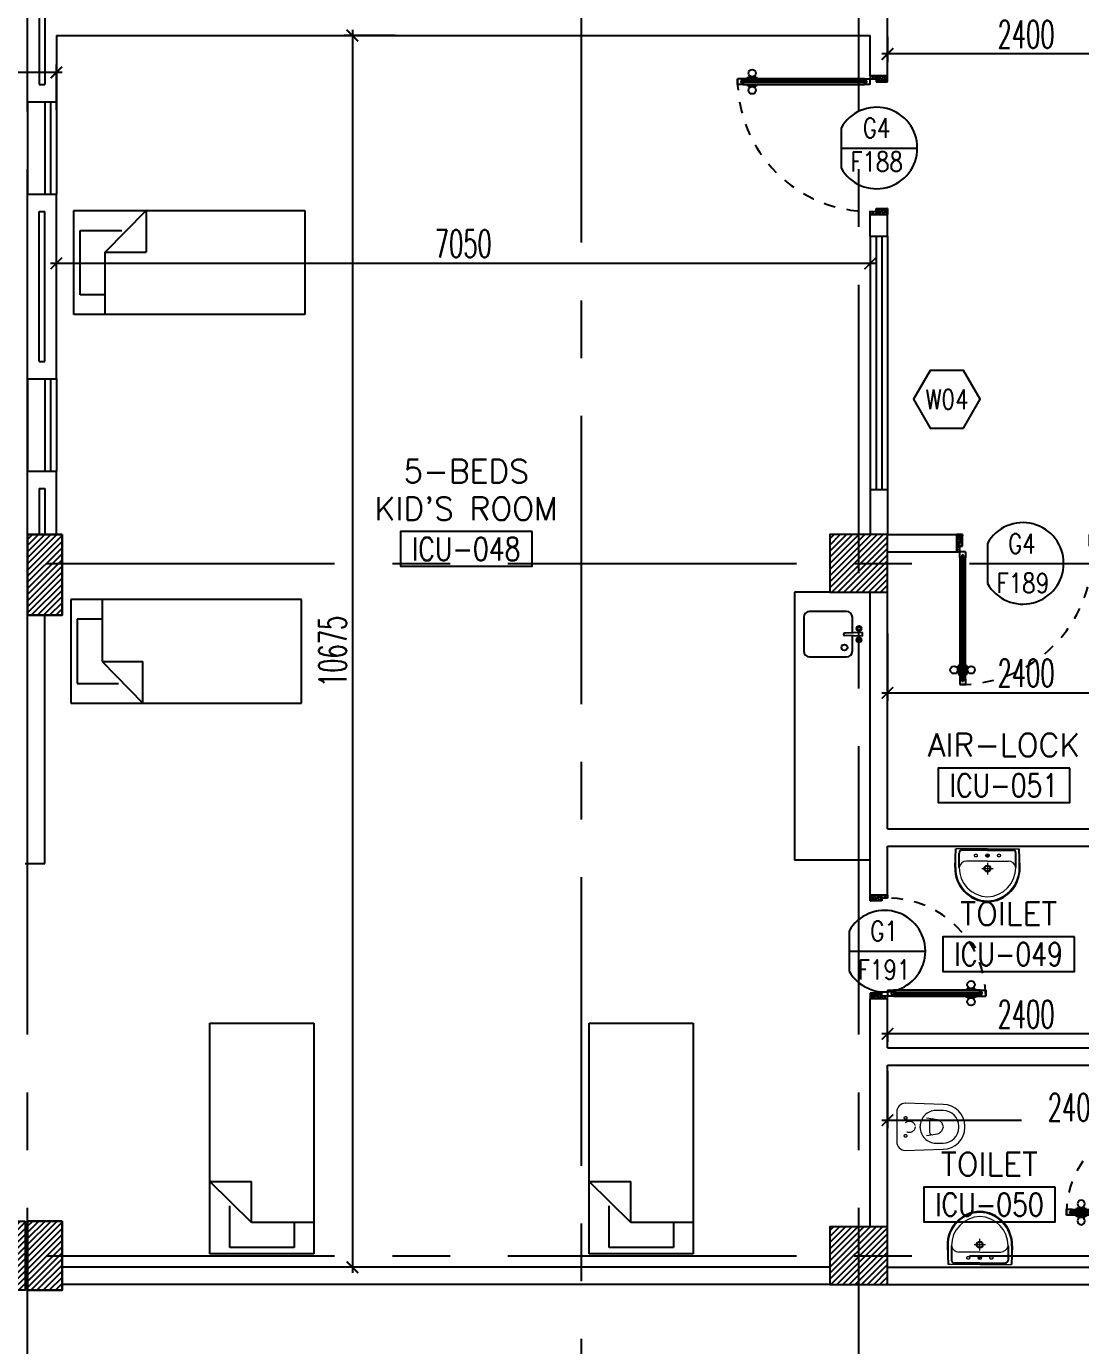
# Model space of a CAD drawing. Extents: x 275967.8 to 276060, y 57291.9 to 57371.4.
# Drawn here: x 276020.37 to 276029.5, y 57329.2 to 57340.64 of the extents above; entities that cross this region are included whole.
import ezdxf
from ezdxf.enums import TextEntityAlignment as Align

# ---------------------------------------------------------------- set-up
doc = ezdxf.new("R2010")
doc.units = 0
doc.header["$MEASUREMENT"] = 0
doc.header["$PDMODE"] = 34
for name, pattern in [('CENTERX2', [4, 2.5, -0.5, 0.5, -0.5]), ('DASHED', [0.75, 0.5, -0.25]), ('HIDDEN', [0.375, 0.25, -0.125]), ('HIDDEN2', [0.1875, 0.125, -0.0625])]:
    doc.linetypes.add(name, pattern=pattern)
doc.layers.get('0').update_dxf_attribs({"linetype": 'CONTINUOUS'})
doc.layers.get('DEFPOINTS').update_dxf_attribs({"linetype": 'CONTINUOUS'})
for name, color, linetype in [('AXES', 11, 'CENTERX2'), ('COL', 5, 'CONTINUOUS'), ('DIM', 4, 'CONTINUOUS'), ('DOOR', 7, 'CONTINUOUS'), ('DOOR-CR', 2, 'CONTINUOUS'), ('DOOR-NO', 3, 'CONTINUOUS'), ('FIX', 3, 'CONTINUOUS'), ('FUR', 4, 'CONTINUOUS'), ('HAT', 8, 'CONTINUOUS'), ('INSUL', 4, 'CONTINUOUS'), ('NON-MEDICAL', 3, 'CONTINUOUS'), ('RM-BOX', 4, 'CONTINUOUS'), ('RM-NAME', 2, 'CONTINUOUS'), ('RM-NO', 2, 'CONTINUOUS'), ('WALL', 2, 'CONTINUOUS'), ('WIN', 3, 'CONTINUOUS'), ('WIN-BOX', 4, 'CONTINUOUS'), ('WIN-NO', 5, 'CONTINUOUS')]:
    doc.layers.add(name, color=color, linetype=linetype)
doc.styles.add('ROMANS', font='ROMANS.shx', dxfattribs={"width": 0.6})
doc.dimstyles.new('STANDARD in', dxfattribs={"dimtxt": 0.24, "dimasz": 0.1, "dimexe": 0.07, "dimexo": 0.05, "dimgap": 0.05, "dimtad": 1, "dimdec": 0, "dimlfac": 1000, "dimzin": 0, "dimdsep": 46, "dimtxsty": 'ROMANS', "dimblk": 'ARCHTICK', "dimcen": 0.05, "dimdle": 0.05, "dimclrd": 4, "dimclre": 4, "dimclrt": 2, "dimadec": 0, "dimazin": 0, "dimtfac": 1, "dimtdec": 0, "dimtmove": 2, "dimatfit": 3, "dimfxl": 0, "dimtolj": 1, "dimtzin": 0, "dimarcsym": 0})

# ---------------------------------------------------------------- blocks, each defined once
blk = doc.blocks.new('*X50')
at = {"color": 0}
for p, q in [((73379, 149535), (73834, 149990)), ((73379, 149588), (73781, 149990)), ((73379, 149641), (73728, 149990)), ((73379, 149694), (73675, 149990)), ((73379, 149747), (73622, 149990)), ((73379, 149800), (73569, 149990)), ((73379, 149853), (73516, 149990)), ((73379, 149906), (73463, 149990)), ((73379, 149959), (73410, 149990)), ((73387, 149490), (73879, 149982)), ((73440, 149490), (73879, 149929)), ((73493, 149490), (73879, 149876)), ((73546, 149490), (73879, 149822)), ((73599, 149490), (73879, 149769)), ((73653, 149490), (73879, 149716)), ((73706, 149490), (73879, 149663)), ((73759, 149490), (73879, 149610)), ((73812, 149490), (73879, 149557)), ((73865, 149490), (73879, 149504))]:
    blk.add_line(p, q, dxfattribs=at)
blk = doc.blocks.new('*X47')
at = {"color": 0}
for p, q in [((73379, 155527), (73842, 155990)), ((73379, 155580), (73789, 155990)), ((73379, 155633), (73736, 155990)), ((73379, 155686), (73683, 155990)), ((73379, 155739), (73629, 155990)), ((73379, 155793), (73576, 155990)), ((73379, 155846), (73523, 155990)), ((73379, 155899), (73470, 155990)), ((73379, 155952), (73417, 155990)), ((73395, 155490), (73879, 155974)), ((73448, 155490), (73879, 155921)), ((73501, 155490), (73879, 155868)), ((73554, 155490), (73879, 155815)), ((73607, 155490), (73879, 155762)), ((73660, 155490), (73879, 155709)), ((73713, 155490), (73879, 155656)), ((73766, 155490), (73879, 155603)), ((73819, 155490), (73879, 155550)), ((73872, 155490), (73879, 155497))]:
    blk.add_line(p, q, dxfattribs=at)
blk = doc.blocks.new('COL50')
at = {"layer": 'COL'}
blk.add_lwpolyline([(-250, 250), (-250, -250), (250, -250), (250, 250)], close=True, dxfattribs=at)
blk = doc.blocks.new('WW1')
at = {"layer": 'WIN-BOX'}
blk.add_lwpolyline([(144, -250), (289, 0), (144, 250), (-144, 250), (-289, 0), (-144, -250)], close=True, dxfattribs=at)
at = {"layer": 'WIN-NO', "style": 'ROMANS', "width": 0.8}
blk.add_attdef('W00', text='', height=170, dxfattribs=at).set_placement((0, 0), align=Align.MIDDLE)
blk = doc.blocks.new('DD1')
at = {"layer": 'DOOR-CR'}
blk.add_line((-308, 0), (353, 0), dxfattribs=at)
blk.add_lwpolyline([(-308, -173, 3.820224), (-308, 173)], format="xyb", close=True, dxfattribs=at)
at = {"layer": 'DOOR-NO', "color": 255, "style": 'ROMANS', "width": 0.8}
for tag, p in [('G', (0, 184)), ('000', (0, -141))]:
    blk.add_attdef(tag, text='', height=204, dxfattribs=at).set_placement(p, align=Align.MIDDLE)
blk = doc.blocks.new('RM1')
at = {"layer": 'RM-BOX'}
blk.add_lwpolyline([(570, -200), (-570, -200), (-570, -500), (570, -500)], close=True, dxfattribs=at)
at = {"layer": 'RM-NAME', "style": 'ROMANS'}
for tag, p in [('ROOMNAME1', (0, 324)), ('ROOMNAME2', (0, 0))]:
    blk.add_attdef(tag, text='', height=200, dxfattribs=at).set_placement(p, align=Align.MIDDLE)
at = {"layer": 'RM-NO', "style": 'ROMANS', "width": 0.8}
blk.add_attdef('ROOMNO', text='', height=200, dxfattribs=at).set_placement((0, -350), align=Align.MIDDLE)
blk = doc.blocks.new('DOOR100')
at = {"layer": 'DOOR', "color": 0, "linetype": 'ByBlock'}
for p, q in [((-25, 1300), (-75, 1300)), ((-75, 1300), (-25, 1300)), ((-75, 1250), (-75, 1300)), ((-42, 1270), (-58, 1270)), ((-58, 1250), (-58, 1270)), ((-42, 1250), (-42, 1270)), ((-25, 1250), (-25, 1300)), ((-82, 1205), (-91, 1205)), ((-91, 1205), (-91, 1140)), ((-75, 1218), (-82, 1218)), ((-82, 1128), (-82, 1218)), ((-82, 1205), (-82, 1140)), ((-58, 1250), (-75, 1250)), ((-25, 1250), (-42, 1250)), ((-25, 1218), (-18, 1218)), ((-18, 1128), (-18, 1218)), ((-18, 1205), (-9, 1205)), ((-18, 1205), (-18, 1140)), ((-9, 1205), (-9, 1140)), ((-82, 1140), (-91, 1140)), ((-75, 1128), (-82, 1128)), ((-25, 1128), (-18, 1128)), ((-18, 1140), (-9, 1140)), ((-1200, 0), (-1200, 150)), ((-1200, 150), (-1175, 150)), ((-1200, 150), (-1200, 0)), ((-1175, 150), (-1175, 100)), ((-75, 200), (-58, 200)), ((-75, 150), (-75, 200)), ((-75, 150), (-25, 150)), ((-58, 200), (-58, 180)), ((-58, 180), (-42, 180)), ((-42, 200), (-25, 200)), ((-42, 180), (-42, 200)), ((-25, 200), (-25, 150)), ((0, 150), (-25, 150)), ((-25, 150), (-25, 100)), ((0, 150), (0, 0)), ((-1150, 0), (-1200, 0)), ((-1175, 100), (-1150, 100)), ((-1150, 100), (-1150, 0)), ((-50, 100), (-50, 0)), ((-25, 100), (-50, 100)), ((-50, 0), (0, 0))]:
    blk.add_line(p, q, dxfattribs=at)
at = {"layer": 'DOOR', "linetype": 'ByBlock'}
for p, q in [((-75, 1250), (-75, 200)), ((-58, 200), (-58, 1250)), ((-42, 200), (-42, 1250)), ((-25, 200), (-25, 1250)), ((0, 0), (0, 150))]:
    blk.add_line(p, q, dxfattribs=at)
at = {"layer": 'DOOR', "color": 9, "linetype": 'ByBlock'}
for p, q in [((-1150, 0), (-1200, 114)), ((-1150, 0), (-1200, 40)), ((-1150, 0), (-1163, 100)), ((-50, 0), (0, 114)), ((-50, 0), (-37, 100)), ((-50, 0), (0, 40))]:
    blk.add_line(p, q, dxfattribs=at)
at = {"layer": 'DOOR', "color": 0, "linetype": 'ByBlock'}
for centre in [(-124, 1173), (24, 1173)]:
    blk.add_circle(centre, 32.4, dxfattribs=at)
at = {"layer": 'DOOR', "linetype": 'HIDDEN', "ltscale": 0.5}
blk.add_arc((-25, 150), 1150, 90, 180.0001, dxfattribs=at)
at = {"layer": 'DOOR', "color": 9, "linetype": 'ByBlock'}
for centre, radius, start, end in [((-1150, 0), 154, 103.7142, 108.8947), ((-1150, 0), 134, 100.72, 111.8402), ((-50, 0), 134, 68.1598, 79.28), ((-50, 0), 154, 71.1053, 76.2858), ((-1150, 0), 94.4, 90, 121.9818), ((-1150, 0), 74.4, 90, 132.2236), ((-1150, 0), 54.4, 90, 156.7926), ((-1150, 0), 34.4, 90, 180), ((-1150, 0), 14.4, 90, 180), ((-50, 0), 94.4, 58.0182, 90), ((-50, 0), 74.4, 47.7764, 90), ((-50, 0), 54.4, 23.2074, 90), ((-50, 0), 34.4, 0, 90), ((-50, 0), 14.4, 0, 90), ((-50, 0), 114, 64.0838, 77.3774)]:
    blk.add_arc(centre, radius, start, end, dxfattribs=at)
blk = doc.blocks.new('DOOR90')
at = {"layer": 'DOOR', "color": 0, "linetype": 'ByBlock'}
for p, q in [((-150, 0), (-150, -25)), ((-150, 0), (0, 0)), ((0, -50), (0, 0)), ((-1000, -25), (-1000, -75)), ((-1000, -75), (-1000, -25)), ((-950, -25), (-1000, -25)), ((-950, -75), (-1000, -75)), ((-970, -42), (-970, -58)), ((-950, -42), (-970, -42)), ((-950, -58), (-970, -58)), ((-950, -25), (-950, -42)), ((-950, -58), (-950, -75)), ((-918, -25), (-918, -18)), ((-828, -18), (-918, -18)), ((-918, -75), (-918, -82)), ((-828, -82), (-918, -82)), ((-905, -18), (-905, -9)), ((-905, -9), (-840, -9)), ((-905, -18), (-840, -18)), ((-905, -82), (-905, -91)), ((-905, -82), (-840, -82)), ((-905, -91), (-840, -91)), ((-840, -18), (-840, -9)), ((-840, -82), (-840, -91)), ((-828, -25), (-828, -18)), ((-828, -75), (-828, -82)), ((-200, -42), (-200, -25)), ((-200, -25), (-150, -25)), ((-180, -42), (-200, -42)), ((-200, -75), (-200, -58)), ((-200, -58), (-180, -58)), ((-150, -75), (-200, -75)), ((-180, -58), (-180, -42)), ((-150, -75), (-150, -25)), ((-150, -25), (-100, -25)), ((-100, -25), (-100, -50)), ((-100, -50), (0, -50)), ((-150, -900), (-150, -875)), ((-150, -875), (-100, -875)), ((0, -900), (-150, -900)), ((-150, -900), (0, -900)), ((-100, -850), (0, -850)), ((-100, -875), (-100, -850)), ((0, -850), (0, -900))]:
    blk.add_line(p, q, dxfattribs=at)
at = {"layer": 'DOOR', "color": 9, "linetype": 'ByBlock'}
for p, q in [((0, -50), (-114, 0)), ((0, -50), (-40, 0)), ((0, -50), (-100, -37)), ((0, -850), (-114, -900)), ((0, -850), (-100, -863)), ((0, -850), (-40, -900))]:
    blk.add_line(p, q, dxfattribs=at)
at = {"layer": 'DOOR', "linetype": 'ByBlock'}
for p, q in [((-200, -25), (-950, -25)), ((-200, -42), (-950, -42)), ((-200, -58), (-950, -58)), ((-950, -75), (-200, -75))]:
    blk.add_line(p, q, dxfattribs=at)
at = {"layer": 'DOOR', "color": 0, "linetype": 'ByBlock'}
for centre in [(-873, 24), (-873, -124)]:
    blk.add_circle(centre, 32.4, dxfattribs=at)
at = {"layer": 'DOOR', "color": 9, "linetype": 'ByBlock'}
for centre, radius, start, end in [((0, -50), 154, 161.1053, 166.2858), ((0, -50), 134, 158.1598, 169.28), ((0, -50), 94.4, 148.0182, 180), ((0, -50), 74.4, 137.7764, 180), ((0, -50), 114, 154.0838, 167.3774), ((0, -50), 54.4, 113.2074, 180), ((0, -50), 34.4, 90, 180), ((0, -50), 14.4, 90, 180), ((0, -850), 154, 193.7142, 198.8947), ((0, -850), 134, 190.72, 201.8402), ((0, -850), 94.4, 180, 211.9818), ((0, -850), 74.4, 180, 222.2236), ((0, -850), 54.4, 180, 246.7926), ((0, -850), 34.4, 180, 270), ((0, -850), 14.4, 180, 270)]:
    blk.add_arc(centre, radius, start, end, dxfattribs=at)
at = {"layer": 'DOOR', "linetype": 'HIDDEN', "ltscale": 0.5}
blk.add_arc((-150, -25), 850, 180, 270, dxfattribs=at)
blk = doc.blocks.new('C11')
at = {"layer": 'HAT'}
h = blk.add_hatch(dxfattribs=at)
h.set_pattern_fill('ANSI31', color=256, scale=300, style=0)
h.set_pattern_definition([(45, (-248556.182, -75061.005), (-26.5165043, 26.5165043), [])])
h.paths.add_polyline_path([(300, 700), (0, 700), (0, 350), (300, 350)])
h.paths.add_polyline_path([(300, 350), (0, 350), (0, 0), (300, 0)])
at = {"layer": 'COL'}
blk.add_lwpolyline([(300, 700), (300, 0), (0, 0), (0, 700)], close=True, dxfattribs=at)
blk = doc.blocks.new('C5V')
at = {"layer": 'HAT'}
h = blk.add_hatch(dxfattribs=at)
h.set_pattern_fill('ANSI31', color=256, scale=300, style=0)
h.set_pattern_definition([(45, (-249196.182, -54711.005), (-26.5165043, 26.5165043), [])])
h.paths.add_polyline_path([(-20, 600), (-320, 600), (-320, 300), (-20, 300)])
h.paths.add_polyline_path([(-20, 300), (-320, 300), (-320, 0), (-20, 0)])
h = blk.add_hatch(dxfattribs=at)
h.set_pattern_fill('ANSI31', color=256, scale=300, style=0)
h.set_pattern_definition([(45, (-248876.182, -54711.005), (-26.5165043, 26.5165043), [])])
h.paths.add_polyline_path([(300, 600), (0, 600), (0, 300), (300, 300)])
h.paths.add_polyline_path([(300, 300), (0, 300), (0, 0), (300, 0)])
at = {"layer": 'COL'}
for points in [[(-20, 600), (-20, 0), (-320, 0), (-320, 600)], [(300, 600), (300, 0), (0, 0), (0, 600)]]:
    blk.add_lwpolyline(points, close=True, dxfattribs=at)
blk = doc.blocks.new('_ARCHTICK')
at = {"color": 0, "linetype": 'ByBlock', "const_width": 0.15}
blk.add_lwpolyline([(-0.5, -0.5), (0.5, 0.5)], dxfattribs=at)
blk = doc.blocks.new('*D479')
at = {"layer": 'DEFPOINTS', "color": 0, "linetype": 'ByBlock', "ltscale": 0.3}
for p in [(276023.611, 57340.558), (276023.189, 57329.883), (276023.902, 57329.883)]:
    blk.add_point(p, dxfattribs=at)
at = {"layer": 'DIM', "color": 4, "linetype": 'ByBlock', "lineweight": -2, "ltscale": 0.3}
for p, q in [((276023.189, 57340.608), (276023.189, 57329.833)), ((276023.561, 57340.558), (276023.119, 57340.558)), ((276023.852, 57329.883), (276023.119, 57329.883))]:
    blk.add_line(p, q, dxfattribs=at)
at = {"layer": 'DIM', "color": 4, "linetype": 'ByBlock', "lineweight": -2, "ltscale": 0.3, "xscale": 0.1, "yscale": 0.1, "zscale": 0.1}
for p, rotation in [((276023.189, 57340.558), 90), ((276023.189, 57329.883), 270)]:
    blk.add_blockref('_ARCHTICK', p, dxfattribs=dict(at, rotation=rotation))
at = {"layer": 'DIM', "color": 2, "linetype": 'ByBlock', "ltscale": 0.3, "insert": (276023.019, 57335.22), "char_height": 0.24, "attachment_point": 5, "rotation": 90, "style": 'ROMANS'}
blk.add_mtext('\\A1;10675', dxfattribs=at)
blk = doc.blocks.new('*D478')
at = {"layer": 'DEFPOINTS', "color": 0, "linetype": 'ByBlock', "ltscale": 0.3}
for p in [(276027.675, 57338.764), (276020.625, 57338.583), (276020.625, 57338.383)]:
    blk.add_point(p, dxfattribs=at)
at = {"layer": 'DIM', "color": 4, "linetype": 'ByBlock', "lineweight": -2, "ltscale": 0.3}
for p, q in [((276020.625, 57338.433), (276020.625, 57338.653)), ((276027.675, 57338.714), (276027.675, 57338.513)), ((276027.725, 57338.583), (276020.575, 57338.583))]:
    blk.add_line(p, q, dxfattribs=at)
at = {"layer": 'DIM', "color": 4, "linetype": 'ByBlock', "lineweight": -2, "ltscale": 0.3, "xscale": 0.1, "yscale": 0.1, "zscale": 0.1, "rotation": 180}
blk.add_blockref('_ARCHTICK', (276020.625, 57338.583), dxfattribs=at)
at = {"layer": 'DIM', "color": 4, "linetype": 'ByBlock', "lineweight": -2, "ltscale": 0.3, "xscale": 0.1, "yscale": 0.1, "zscale": 0.1}
blk.add_blockref('_ARCHTICK', (276027.675, 57338.583), dxfattribs=at)
at = {"layer": 'DIM', "color": 2, "linetype": 'ByBlock', "ltscale": 0.3, "insert": (276024.15, 57338.753), "char_height": 0.24, "attachment_point": 5, "style": 'ROMANS'}
blk.add_mtext('\\A1;7050', dxfattribs=at)
blk = doc.blocks.new('*D443')
at = {"layer": 'DEFPOINTS', "color": 0, "linetype": 'ByBlock', "ltscale": 0.3}
for p in [(276030.225, 57335.783), (276027.825, 57335.424), (276030.225, 57334.862)]:
    blk.add_point(p, dxfattribs=at)
at = {"layer": 'DIM', "color": 4, "linetype": 'ByBlock', "lineweight": -2, "ltscale": 0.3}
for p, q in [((276030.225, 57335.733), (276030.225, 57334.792)), ((276027.825, 57335.374), (276027.825, 57334.792)), ((276027.775, 57334.862), (276030.275, 57334.862))]:
    blk.add_line(p, q, dxfattribs=at)
at = {"layer": 'DIM', "color": 4, "linetype": 'ByBlock', "lineweight": -2, "ltscale": 0.3, "xscale": 0.1, "yscale": 0.1, "zscale": 0.1, "rotation": 180}
blk.add_blockref('_ARCHTICK', (276027.825, 57334.862), dxfattribs=at)
at = {"layer": 'DIM', "color": 4, "linetype": 'ByBlock', "lineweight": -2, "ltscale": 0.3, "xscale": 0.1, "yscale": 0.1, "zscale": 0.1}
blk.add_blockref('_ARCHTICK', (276030.225, 57334.862), dxfattribs=at)
at = {"layer": 'DIM', "color": 2, "linetype": 'ByBlock', "ltscale": 0.3, "insert": (276029.025, 57335.032), "char_height": 0.24, "attachment_point": 5, "style": 'ROMANS'}
blk.add_mtext('\\A1;2400', dxfattribs=at)
blk = doc.blocks.new('*D440')
at = {"layer": 'DEFPOINTS', "color": 0, "linetype": 'ByBlock', "ltscale": 0.3}
for p in [(276027.825, 57331.97), (276027.825, 57331.906), (276030.225, 57331.97)]:
    blk.add_point(p, dxfattribs=at)
at = {"layer": 'DIM', "color": 4, "linetype": 'ByBlock', "lineweight": -2, "ltscale": 0.3}
for p, q in [((276030.275, 57331.906), (276027.775, 57331.906)), ((276027.825, 57331.92), (276027.825, 57331.836)), ((276030.225, 57331.92), (276030.225, 57331.836))]:
    blk.add_line(p, q, dxfattribs=at)
at = {"layer": 'DIM', "color": 4, "linetype": 'ByBlock', "lineweight": -2, "ltscale": 0.3, "xscale": 0.1, "yscale": 0.1, "zscale": 0.1, "rotation": 180}
blk.add_blockref('_ARCHTICK', (276027.825, 57331.906), dxfattribs=at)
at = {"layer": 'DIM', "color": 4, "linetype": 'ByBlock', "lineweight": -2, "ltscale": 0.3, "xscale": 0.1, "yscale": 0.1, "zscale": 0.1}
blk.add_blockref('_ARCHTICK', (276030.225, 57331.906), dxfattribs=at)
at = {"layer": 'DIM', "color": 2, "linetype": 'ByBlock', "ltscale": 0.3, "insert": (276029.025, 57332.076), "char_height": 0.24, "attachment_point": 5, "style": 'ROMANS'}
blk.add_mtext('\\A1;2400', dxfattribs=at)
blk = doc.blocks.new('*D438')
at = {"layer": 'DEFPOINTS', "color": 0, "linetype": 'ByBlock', "ltscale": 0.3}
for p in [(276027.825, 57331.633), (276030.225, 57331.633), (276027.825, 57331.157)]:
    blk.add_point(p, dxfattribs=at)
at = {"layer": 'DIM', "color": 4, "linetype": 'ByBlock', "lineweight": -2, "ltscale": 0.3}
for p, q in [((276027.825, 57331.583), (276027.825, 57331.087)), ((276030.225, 57331.583), (276030.225, 57331.087)), ((276027.775, 57331.157), (276028.987, 57331.157)), ((276030.275, 57331.157), (276029.933, 57331.157))]:
    blk.add_line(p, q, dxfattribs=at)
at = {"layer": 'DIM', "color": 4, "linetype": 'ByBlock', "lineweight": -2, "ltscale": 0.3, "xscale": 0.1, "yscale": 0.1, "zscale": 0.1, "rotation": 180}
blk.add_blockref('_ARCHTICK', (276027.825, 57331.157), dxfattribs=at)
at = {"layer": 'DIM', "color": 4, "linetype": 'ByBlock', "lineweight": -2, "ltscale": 0.3, "xscale": 0.1, "yscale": 0.1, "zscale": 0.1}
blk.add_blockref('_ARCHTICK', (276030.225, 57331.157), dxfattribs=at)
at = {"layer": 'DIM', "color": 2, "linetype": 'ByBlock', "ltscale": 0.3, "insert": (276029.46, 57331.268), "char_height": 0.24, "attachment_point": 5, "style": 'ROMANS'}
blk.add_mtext('\\A1;2400', dxfattribs=at)
blk = doc.blocks.new('WC1')
at = {"layer": 'FIX', "lineweight": 20}
for p, q in [((-210, 204), (-538, 194)), ((-475, 141), (-538, 141)), ((-727, 5), (-727, -5)), ((-674, 5), (-674, -5)), ((-534, 24), (-540, 0)), ((-540, 0), (-534, -24)), ((-395, 76), (-490, 60)), ((-339, 5), (-339, -5)), ((-490, -60), (-395, -76)), ((-538, -141), (-475, -141)), ((-538, -194), (-210, -204))]:
    blk.add_line(p, q, dxfattribs=at)
at = {"layer": 'FIX', "linetype": 'Continuous', "lineweight": 20}
blk.add_line((-420, -47), (-420, 45), dxfattribs=at)
at = {"layer": 'FIX', "lineweight": 20}
blk.add_lwpolyline([(-213, -204), (-210, -204, 0.414214), (-137, -131), (-137, 0), (-137, 131, 0.414214), (-210, 204)], format="xyb", dxfattribs=at)
at = {"layer": 'FIX', "linetype": 'HIDDEN2', "lineweight": 20, "ltscale": 0.3}
blk.add_circle((-245, 0), 49.8, dxfattribs=at)
at = {"layer": 'FIX', "linetype": 'HIDDEN', "lineweight": 20, "ltscale": 0.05}
for centre in [(-213, 78), (-213, -77)]:
    blk.add_circle(centre, 11.6, dxfattribs=at)
at = {"layer": 'FIX', "lineweight": 20}
for centre, radius, start, end in [((-538, 5), 189, 90, 180), ((-538, 5), 136, 90, 180), ((-475, 5), 136, 360, 90), ((-473, -7), 68.2, 128.9242, 152.8468), ((-464, -18), 82, 108.496, 128.9242), ((-538, -5), 189, 180, 270), ((-538, -5), 136, 180, 270), ((-473, 7), 68.2, 207.1532, 231.0758), ((-464, 18), 82, 231.0758, 251.504), ((-475, -5), 136, 270, 0)]:
    blk.add_arc(centre, radius, start, end, dxfattribs=at)
at = {"layer": 'FIX', "linetype": 'Continuous', "lineweight": 20}
for centre, start, end in [((-443, 46), 357.6662, 91.6121), ((-442, -46), 268.3879, 2.3338)]:
    blk.add_arc(centre, 22.3, start, end, dxfattribs=at)
blk = doc.blocks.new('LAV1')
at = {"layer": 'FIX', "linetype": 'DASHED', "lineweight": 20, "ltscale": 0.05}
for p, q in [((0, 170), (0, 270)), ((0, 170), (0, 270)), ((50, 220), (-50, 220))]:
    blk.add_line(p, q, dxfattribs=at)
at = {"layer": 'FIX', "linetype": 'ByBlock', "ltscale": 0.3}
for p, q in [((-280, 210), (-275, 50)), ((-245, 210), (-245, 85)), ((245, 210), (245, 85)), ((280, 210), (275, 50)), ((0, 60), (-220, 60)), ((0, 60), (220, 60))]:
    blk.add_line(p, q, dxfattribs=at)
at = {"layer": 'FIX', "linetype": 'Continuous', "lineweight": 20}
for p, q in [((-275, 210), (-275, 50)), ((0, 155), (-181, 155)), ((0, 155), (181, 155)), ((275, 210), (275, 50)), ((0, 50), (-275, 50)), ((0, 50), (-252, 50)), ((0, 50), (252, 50)), ((0, 50), (275, 50))]:
    blk.add_line(p, q, dxfattribs=at)
at = {"layer": 'FIX', "lineweight": 20}
for p, q in [((0, 92), (0, 123)), ((16, 107), (-15, 107))]:
    blk.add_line(p, q, dxfattribs=at)
for centre, radius in [((0, 220), 29.5), ((0, 220), 22.5), ((0, 107), 15.5)]:
    blk.add_circle(centre, radius, dxfattribs=at)
at = {"layer": 'FIX', "linetype": 'HIDDEN', "lineweight": 20, "ltscale": 0.05}
for centre in [(-100, 107), (100, 107)]:
    blk.add_circle(centre, 12.4, dxfattribs=at)
at = {"layer": 'FIX', "linetype": 'ByBlock', "ltscale": 0.3}
for centre, radius, start, end in [((7, 220), 287, 91.3776, 182.0064), ((-7, 220), 287, 357.9936, 88.6224), ((-220, 85), 24.9, 179.7021, 269.9486), ((220, 85), 24.9, 270.0514, 0.2979)]:
    blk.add_arc(centre, radius, start, end, dxfattribs=at)
at = {"layer": 'FIX', "linetype": 'Continuous', "lineweight": 20}
for centre, radius, start, end in [((8, 217), 283, 91.6988, 181.351), ((8, 212), 253, 91.7328, 180.4884), ((-8, 217), 283, 358.649, 88.3012), ((-8, 212), 253, 359.5116, 88.2672), ((-179, 222), 66.9, 190.2006, 268.0786), ((179, 222), 66.9, 271.9214, 349.7994)]:
    blk.add_arc(centre, radius, start, end, dxfattribs=at)
blk = doc.blocks.new('*D783')
at = {"layer": 'DEFPOINTS', "color": 0, "linetype": 'ByBlock', "ltscale": 0.3}
for p in [(276027.825, 57340.597), (276030.225, 57340.597), (276027.825, 57340.398)]:
    blk.add_point(p, dxfattribs=at)
at = {"layer": 'DIM', "color": 4, "linetype": 'ByBlock', "lineweight": -2, "ltscale": 0.3}
for p, q in [((276027.825, 57340.547), (276027.825, 57340.328)), ((276030.225, 57340.547), (276030.225, 57340.328)), ((276030.275, 57340.398), (276027.775, 57340.398))]:
    blk.add_line(p, q, dxfattribs=at)
at = {"layer": 'DIM', "color": 4, "linetype": 'ByBlock', "lineweight": -2, "ltscale": 0.3, "xscale": 0.1, "yscale": 0.1, "zscale": 0.1, "rotation": 180}
blk.add_blockref('_ARCHTICK', (276027.825, 57340.398), dxfattribs=at)
at = {"layer": 'DIM', "color": 4, "linetype": 'ByBlock', "lineweight": -2, "ltscale": 0.3, "xscale": 0.1, "yscale": 0.1, "zscale": 0.1}
blk.add_blockref('_ARCHTICK', (276030.225, 57340.398), dxfattribs=at)
at = {"layer": 'DIM', "color": 2, "linetype": 'ByBlock', "ltscale": 0.3, "insert": (276029.025, 57340.568), "char_height": 0.24, "attachment_point": 5, "style": 'ROMANS'}
blk.add_mtext('\\A1;2400', dxfattribs=at)
blk = doc.blocks.new('*D791')
at = {"layer": 'DEFPOINTS', "color": 0, "linetype": 'ByBlock', "ltscale": 0.3}
for p in [(276019.205, 57340.238), (276019.205, 57339.898), (276020.625, 57339.865)]:
    blk.add_point(p, dxfattribs=at)
at = {"layer": 'DIM', "color": 4, "linetype": 'ByBlock', "lineweight": -2, "ltscale": 0.3}
for p, q in [((276019.205, 57339.948), (276019.205, 57340.308)), ((276020.625, 57339.915), (276020.625, 57340.308)), ((276020.675, 57340.238), (276019.155, 57340.238))]:
    blk.add_line(p, q, dxfattribs=at)
at = {"layer": 'DIM', "color": 4, "linetype": 'ByBlock', "lineweight": -2, "ltscale": 0.3, "xscale": 0.1, "yscale": 0.1, "zscale": 0.1, "rotation": 180}
blk.add_blockref('_ARCHTICK', (276019.205, 57340.238), dxfattribs=at)
at = {"layer": 'DIM', "color": 4, "linetype": 'ByBlock', "lineweight": -2, "ltscale": 0.3, "xscale": 0.1, "yscale": 0.1, "zscale": 0.1}
blk.add_blockref('_ARCHTICK', (276020.625, 57340.238), dxfattribs=at)
at = {"layer": 'DIM', "color": 2, "linetype": 'ByBlock', "ltscale": 0.3, "insert": (276019.915, 57340.408), "char_height": 0.24, "attachment_point": 5, "style": 'ROMANS'}
blk.add_mtext('\\A1;1420', dxfattribs=at)

msp = doc.modelspace()

# ---------------------------------------------------------------- linework, layer by layer
at = {"layer": 'AXES'}
for p, q in [((276027.5755, 57291.8986), (276027.5755, 57370.7113)), ((276020.3755, 57291.8986), (276020.3755, 57370.3613)), ((276025.1755, 57298.7629), (276025.1755, 57357.5829)), ((275968.5355, 57335.9829), (276036.5755, 57335.9829)), ((275968.5355, 57329.9829), (276036.5755, 57329.9829))]:
    msp.add_line(p, q, dxfattribs=at)
at = {"layer": 'FUR'}
for p, q in [((276020.7766, 57339.0411), (276022.7766, 57339.0411)), ((276020.7766, 57338.1411), (276020.7766, 57339.0411)), ((276021.0482, 57338.68), (276021.4016, 57339.0411)), ((276021.4016, 57339.0411), (276021.4016, 57338.68)), ((276022.7766, 57339.0411), (276022.7766, 57338.1411)), ((276020.832, 57338.869), (276021.1917, 57338.869)), ((276020.832, 57338.311), (276020.832, 57338.869)), ((276021.0482, 57338.68), (276021.4016, 57338.68)), ((276021.0482, 57338.1411), (276021.0482, 57338.68)), ((276021.0482, 57338.311), (276020.832, 57338.311)), ((276022.7766, 57338.1411), (276020.7766, 57338.1411)), ((276022.7494, 57335.6704), (276020.7494, 57335.6704)), ((276020.7494, 57335.6704), (276020.7494, 57334.7704)), ((276021.021, 57335.6704), (276021.021, 57335.1316)), ((276022.7494, 57334.7704), (276022.7494, 57335.6704)), ((276020.8048, 57335.5005), (276020.8048, 57334.9426)), ((276021.021, 57335.5005), (276020.8048, 57335.5005)), ((276021.021, 57335.1316), (276021.3744, 57335.1316)), ((276021.021, 57335.1316), (276021.3744, 57334.7704)), ((276021.3744, 57334.7704), (276021.3744, 57335.1316)), ((276020.8048, 57334.9426), (276021.1645, 57334.9426)), ((276020.7494, 57334.7704), (276022.7494, 57334.7704)), ((276021.9549, 57329.9995), (276021.9549, 57331.9995)), ((276021.9549, 57331.9995), (276022.8549, 57331.9995)), ((276022.8549, 57331.9995), (276022.8549, 57329.9995)), ((276025.241, 57329.9995), (276025.241, 57331.9995)), ((276025.241, 57331.9995), (276026.141, 57331.9995)), ((276026.141, 57331.9995), (276026.141, 57329.9995)), ((276021.9549, 57330.6245), (276022.3161, 57330.6245)), ((276022.3161, 57330.2711), (276021.9549, 57330.6245)), ((276022.3161, 57330.2711), (276022.3161, 57330.6245)), ((276025.241, 57330.6245), (276025.6021, 57330.6245)), ((276025.6021, 57330.2711), (276025.241, 57330.6245)), ((276025.6021, 57330.2711), (276025.6021, 57330.6245)), ((276022.1271, 57330.0549), (276022.1271, 57330.4146)), ((276025.4132, 57330.0549), (276025.4132, 57330.4146)), ((276022.8549, 57330.2711), (276022.3161, 57330.2711)), ((276022.685, 57330.2711), (276022.685, 57330.0549)), ((276026.141, 57330.2711), (276025.6021, 57330.2711)), ((276025.9711, 57330.2711), (276025.9711, 57330.0549)), ((276022.8549, 57329.9995), (276021.9549, 57329.9995)), ((276022.685, 57330.0549), (276022.1271, 57330.0549)), ((276026.141, 57329.9995), (276025.241, 57329.9995)), ((276025.9711, 57330.0549), (276025.4132, 57330.0549))]:
    msp.add_line(p, q, dxfattribs=at)
at = {"layer": 'INSUL'}
for p, q in [((276020.4755, 57341.3549), (276020.4755, 57340.1329)), ((276020.5255, 57341.3549), (276020.5255, 57340.1329)), ((276020.4755, 57340.1329), (276020.5255, 57340.1329)), ((276020.4755, 57337.7329), (276020.4755, 57339.0329)), ((276020.4755, 57339.0329), (276020.5255, 57339.0329)), ((276020.5255, 57337.7329), (276020.5255, 57339.0329)), ((276020.4755, 57337.7329), (276020.5255, 57337.7329)), ((276020.4755, 57336.6329), (276020.4755, 57336.2329)), ((276020.4755, 57336.6329), (276020.5255, 57336.6329)), ((276020.5255, 57336.6329), (276020.5255, 57336.2329))]:
    msp.add_line(p, q, dxfattribs=at)
at = {"layer": 'NON-MEDICAL'}
for p, q in [((276027.3206, 57335.7329), (276027.0206, 57335.7329)), ((276027.0206, 57335.7329), (276027.0206, 57333.412)), ((276027.4711, 57335.5656), (276027.15, 57335.5656)), ((276027.1001, 57335.5158), (276027.1001, 57335.2228)), ((276027.5209, 57335.3793), (276027.5209, 57335.5158)), ((276027.6091, 57335.3853), (276027.4539, 57335.3793)), ((276027.6091, 57335.3533), (276027.4539, 57335.3593)), ((276027.5209, 57335.2228), (276027.5209, 57335.3593)), ((276027.6091, 57335.3533), (276027.6091, 57335.3853)), ((276027.15, 57335.173), (276027.4711, 57335.173)), ((276027.6706, 57333.412), (276027.0206, 57333.412))]:
    msp.add_line(p, q, dxfattribs=at)
for centre, radius in [((276027.5781, 57335.4191), 0.0217), ((276027.5781, 57335.3195), 0.0217), ((276027.5781, 57335.4191), 0.014), ((276027.5781, 57335.3195), 0.014), ((276027.4515, 57335.2548), 0.0255)]:
    msp.add_circle(centre, radius, dxfattribs=at)
for centre, radius, start, end in [((276027.15, 57335.5158), 0.0499, 90, 180), ((276027.4711, 57335.5158), 0.0499, 0, 90), ((276027.4539, 57335.3693), 0.00997, 90, 270), ((276027.15, 57335.2228), 0.0499, 180, 270), ((276027.4711, 57335.2228), 0.0499, 270, 0)]:
    msp.add_arc(centre, radius, start, end, dxfattribs=at)
at = {"layer": 'WALL'}
for p, q in [((276020.3755, 57339.9829), (276020.3755, 57341.5079)), ((276020.6255, 57340.5579), (276020.6255, 57339.9829)), ((276020.6255, 57340.5579), (276027.6755, 57340.5579)), ((276027.6755, 57340.2079), (276027.8255, 57340.2079)), ((276020.3755, 57339.9829), (276020.6255, 57339.9829)), ((276020.3755, 57337.5829), (276020.3755, 57339.1829)), ((276020.3755, 57339.1829), (276020.6255, 57339.1829)), ((276020.6255, 57337.5829), (276020.6255, 57339.1829)), ((276027.6755, 57339.0079), (276027.8255, 57339.0079)), ((276027.6755, 57338.8204), (276027.8255, 57338.8204)), ((276020.3755, 57337.5829), (276020.6255, 57337.5829)), ((276020.3755, 57336.7829), (276020.6255, 57336.7829)), ((276020.3755, 57336.2329), (276020.3755, 57336.7829)), ((276020.6255, 57336.2329), (276020.6255, 57336.7829)), ((276020.3755, 57333.3829), (276020.3755, 57335.7329)), ((276027.6755, 57333.1079), (276027.6755, 57335.7329)), ((276027.8255, 57333.6829), (276027.8255, 57335.7329)), ((276020.5255, 57333.3829), (276020.5255, 57335.5329)), ((276027.8255, 57333.1079), (276027.8255, 57333.5329)), ((276027.6755, 57330.2329), (276027.6755, 57332.2079)), ((276027.8255, 57331.7829), (276027.8255, 57332.2079)), ((276027.8255, 57330.2329), (276027.8255, 57331.6329)), ((276027.3255, 57329.8829), (276020.6755, 57329.8829)), ((276027.3255, 57329.7329), (276020.6755, 57329.7329))]:
    msp.add_line(p, q, dxfattribs=at)
at = {"layer": 'WALL', "linetype": 'ByBlock'}
for p, q in [((276027.8255, 57340.2079), (276027.8255, 57340.7079)), ((276027.6755, 57340.2079), (276027.6755, 57340.5579)), ((276027.6755, 57338.8204), (276027.6755, 57339.0079)), ((276027.8255, 57338.8204), (276027.8255, 57339.0079)), ((276027.8255, 57336.6204), (276027.6755, 57336.6204)), ((276027.6755, 57336.6204), (276027.6755, 57336.2329)), ((276027.8255, 57336.6204), (276027.8255, 57336.2329)), ((276027.8255, 57336.2329), (276028.4255, 57336.2329)), ((276028.4255, 57336.0829), (276028.4255, 57336.2329)), ((276027.8255, 57336.0829), (276028.4255, 57336.0829)), ((276027.8255, 57333.6829), (276030.2255, 57333.6829)), ((276027.8255, 57333.5329), (276030.2255, 57333.5329)), ((276020.3555, 57333.3829), (276020.5255, 57333.3829)), ((276027.8255, 57333.1079), (276027.6755, 57333.1079)), ((276027.8255, 57332.2079), (276027.6755, 57332.2079)), ((276027.8255, 57331.7829), (276030.2255, 57331.7829)), ((276027.8255, 57331.6329), (276030.2255, 57331.6329)), ((276027.8255, 57329.8829), (276030.2255, 57329.8829)), ((276027.8255, 57329.7329), (276030.3755, 57329.7329))]:
    msp.add_line(p, q, dxfattribs=at)
at = {"layer": 'WALL', "linetype": 'ByBlock', "ltscale": 0.3}
for points in [[(276020.6755, 57336.2329), (276020.3755, 57336.2329), (276020.3755, 57335.5329), (276020.6755, 57335.5329)], [(276027.8255, 57336.2329), (276027.3255, 57336.2329), (276027.3255, 57335.7329), (276027.8255, 57335.7329)], [(276020.6755, 57330.2829), (276020.3755, 57330.2829), (276020.3755, 57329.6829), (276020.6755, 57329.6829)], [(276027.3255, 57329.7329), (276027.8255, 57329.7329), (276027.8255, 57330.2329), (276027.3255, 57330.2329)]]:
    msp.add_lwpolyline(points, close=True, dxfattribs=at)
at = {"layer": 'WIN'}
for p, q in [((276020.3755, 57339.9829), (276020.3755, 57339.1829)), ((276020.5255, 57339.9829), (276020.5255, 57339.1829)), ((276020.5755, 57339.9829), (276020.5755, 57339.1829)), ((276020.6255, 57339.9829), (276020.6255, 57339.1829)), ((276020.3755, 57337.5829), (276020.3755, 57336.7829)), ((276020.5255, 57337.5829), (276020.5255, 57336.7829)), ((276020.5755, 57337.5829), (276020.5755, 57336.7829)), ((276020.6255, 57337.5829), (276020.6255, 57336.7829))]:
    msp.add_line(p, q, dxfattribs=at)
at = {"layer": 'WIN', "linetype": 'ByBlock'}
for p, q in [((276027.6755, 57338.8204), (276027.6755, 57336.6204)), ((276027.7255, 57338.8204), (276027.7255, 57336.6204)), ((276027.7755, 57338.8204), (276027.7755, 57336.6204)), ((276027.8255, 57338.8204), (276027.8255, 57336.6204))]:
    msp.add_line(p, q, dxfattribs=at)

# ---------------------------------------------------------------- block references
at = {"layer": 'COL', "linetype": 'ByBlock', "xscale": 0.001, "yscale": 0.001, "zscale": 0.001}
for name, p in [('C11', (276020.3755, 57335.5329)), ('C5V', (276020.3755, 57329.6829))]:
    msp.add_blockref(name, p, dxfattribs=at)
at = {"layer": 'COL', "xscale": 0.001, "yscale": 0.001, "zscale": 0.001}
for p in [(276027.5755, 57335.9829), (276027.5755, 57329.9829)]:
    msp.add_blockref('COL50', p, dxfattribs=at)
at = {"layer": 'DOOR', "color": 0, "linetype": 'ByBlock', "yscale": 0.001, "zscale": 0.001}
for name, p, xscale, rotation in [('DOOR100', (276027.8255, 57340.2079), 0.001, 90), ('DOOR100', (276028.4255, 57336.2329), 0.001, 180), ('DOOR90', (276027.6755, 57332.2079), 0.001, 180), ('DOOR90', (276030.3755, 57330.3079), -0.001, 180)]:
    msp.add_blockref(name, p, dxfattribs=dict(at, xscale=xscale, rotation=rotation))
at = {"layer": 'DOOR-NO'}
ref = msp.add_blockref('DD1', (276027.7303, 57339.5829), dxfattribs=dict(at, xscale=0.001, yscale=0.001, zscale=0.001))
ref.add_attrib('G', 'G4', dxfattribs={"height": 0.17, "style": 'ROMANS', "width": 0.8}).set_placement((276027.7303, 57339.7571), align=Align.MIDDLE)
ref.add_attrib('000', 'F188', dxfattribs={"height": 0.17, "style": 'ROMANS', "width": 0.8}).set_placement((276027.7303, 57339.4651), align=Align.MIDDLE)
ref = msp.add_blockref('DD1', (276028.9979, 57335.9829), dxfattribs=dict(at, xscale=0.001, yscale=0.001, zscale=0.001))
ref.add_attrib('G', 'G4', dxfattribs={"height": 0.17, "style": 'ROMANS', "width": 0.8}).set_placement((276028.9887, 57336.1549), align=Align.MIDDLE)
ref.add_attrib('000', 'F189', dxfattribs={"height": 0.17, "style": 'ROMANS', "width": 0.8}).set_placement((276028.9977, 57335.8122), align=Align.MIDDLE)
ref = msp.add_blockref('DD1', (276027.8006, 57332.6227), dxfattribs=dict(at, xscale=0.001, yscale=0.001, zscale=0.001))
ref.add_attrib('G', 'G1', dxfattribs={"height": 0.17, "style": 'ROMANS', "width": 0.8}).set_placement((276027.7951, 57332.7959), align=Align.MIDDLE)
ref.add_attrib('000', 'F191', dxfattribs={"height": 0.17, "style": 'ROMANS', "width": 0.8}).set_placement((276027.7951, 57332.4615), align=Align.MIDDLE)
at = {"layer": 'FIX', "linetype": 'ByBlock', "ltscale": 0.3, "xscale": 0.001, "yscale": 0.001, "zscale": 0.001, "rotation": 180}
msp.add_blockref('LAV1', (276028.6907, 57333.5579), dxfattribs=at)
at = {"layer": 'FIX', "xscale": 0.001, "yscale": 0.001, "zscale": 0.001, "rotation": 180}
msp.add_blockref('WC1', (276027.7688, 57331.0997), dxfattribs=at)
at = {"layer": 'FIX', "linetype": 'ByBlock', "ltscale": 0.3, "xscale": 0.001, "yscale": 0.001, "zscale": 0.001}
msp.add_blockref('LAV1', (276028.6245, 57329.8579), dxfattribs=at)
at = {"layer": 'HAT', "xscale": 0.001, "yscale": 0.001, "zscale": 0.001}
for name in ['*X47', '*X50']:
    msp.add_blockref(name, (275953.9463, 57180.2432), dxfattribs=at)
at = {"layer": 'RM-NAME', "xscale": 0.001, "yscale": 0.001, "zscale": 0.001}
for p, values in [((276024.1756, 57336.458), {'ROOMNO': 'ICU-048', 'ROOMNAME2': "KID'S ROOM", 'ROOMNAME1': '5-BEDS'}), ((276028.834, 57334.4093), {'ROOMNO': 'ICU-051', 'ROOMNAME2': 'AIR-LOCK'}), ((276028.875, 57332.9461), {'ROOMNO': 'ICU-049', 'ROOMNAME2': 'TOILET'}), ((276028.7084, 57330.776), {'ROOMNO': 'ICU-050', 'ROOMNAME2': 'TOILET'})]:
    msp.add_blockref('RM1', p, dxfattribs=at).add_auto_attribs(values)
at = {"layer": 'WIN-NO', "xscale": 0.001, "yscale": 0.001, "zscale": 0.001}
msp.add_blockref('WW1', (276028.3396, 57337.4051), dxfattribs=at).add_auto_attribs({'W00': 'W04'})

# ---------------------------------------------------------------- dimensions: what is measured, and where the dimension line sits
at = {"layer": 'DIM', "linetype": 'ByBlock', "ltscale": 0.3}
for base, p1, p2, picture, middle in [((276027.8255, 57340.3978), (276030.2255, 57340.5968), (276027.8255, 57340.5968), '*D783', (276029.0255, 57340.5678)), ((276019.2055, 57340.2378), (276020.6255, 57339.8651), (276019.2055, 57339.8979), '*D791', (276019.9155, 57340.4078)), ((276020.6255, 57338.5829), (276027.6755, 57338.7642), (276020.6255, 57338.3829), '*D478', (276024.1505, 57338.7529)), ((276030.2255, 57334.8616), (276027.8255, 57335.4244), (276030.2255, 57335.7829), '*D443', (276029.0255, 57335.0316)), ((276027.8255, 57331.9056), (276030.2255, 57331.9704), (276027.8255, 57331.9704), '*D440', (276029.0255, 57332.0756))]:
    dim = msp.add_linear_dim(base=base, p1=p1, p2=p2, dimstyle='STANDARD in', dxfattribs=at)
    dim.commit()
    dim.dimension.update_dxf_attribs({"geometry": picture, "text_midpoint": middle})
dim = msp.add_linear_dim(base=(276023.1891, 57329.8829), p1=(276023.6112, 57340.5579), p2=(276023.902, 57329.8829), angle=90, dimstyle='STANDARD in', dxfattribs=at)
dim.commit()
dim.dimension.update_dxf_attribs({"geometry": '*D479', "text_midpoint": (276023.0191, 57335.2204)})
dim = msp.add_linear_dim(base=(276027.8255, 57331.157), p1=(276030.2255, 57331.6329), p2=(276027.8255, 57331.6329), dimstyle='STANDARD in', dxfattribs=at)
dim.commit()
dim.dimension.update_dxf_attribs({"geometry": '*D438', "text_midpoint": (276029.4601, 57331.2683), "dimtype": 160})

doc.saveas('drawing.dxf')
